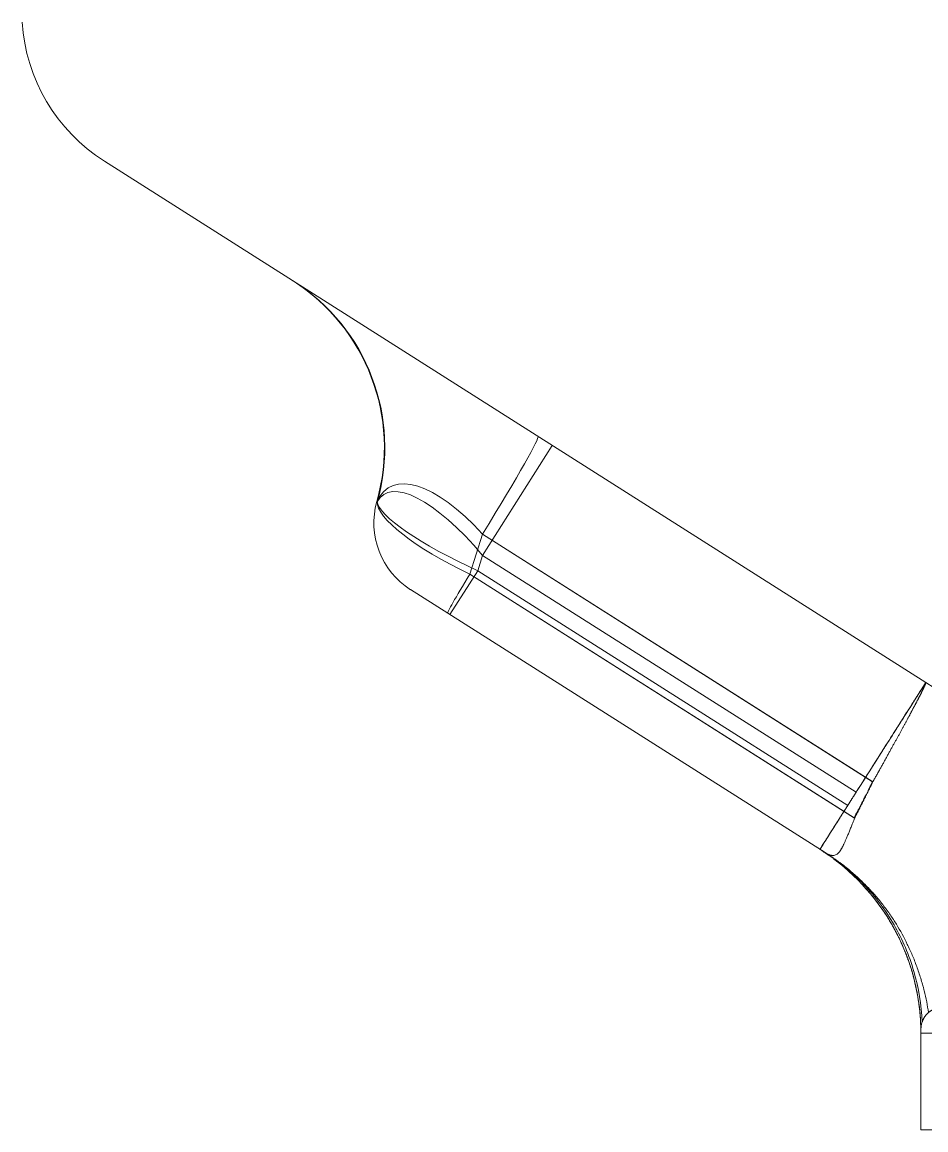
# Model space of a CAD drawing. Header units: millimetres. Extents: x 117382 to 126876, y -1151 to 1280.
# Drawn here: x 125561.68 to 125570.82, y 808.75 to 819.95 of the extents above; entities that cross this region are included whole.
import ezdxf

# ---------------------------------------------------------------- set-up
doc = ezdxf.new("R2010")
doc.units = ezdxf.units.MM
doc.linetypes.add('DASHED', pattern=[0])
doc.layers.add('DIE_P', color=2, linetype='Continuous')
doc.layers.add('TEXT', color=4, linetype='Continuous')

# ---------------------------------------------------------------- blocks, each defined once
blk = doc.blocks.new('*u7588')
at = {"layer": 'DIE_P', "color": 2, "linetype": 'Continuous', "lineweight": 13}
for p, q in [((-19.339, -33.492), (-27.645, -28.22)), ((-24.174, -32.792), (-24.55, -32.553)), ((-20.358, -35.213), (-24.174, -32.792)), ((-20.411, -35.18), (-20.41, -35.181)), ((-19.389, -37.028), (-19.389, -37.038)), ((-19.389, -38.017), (-19.389, -37.038)), ((-19.389, -38.017), (-18.818, -38.017))]:
    blk.add_line(p, q, dxfattribs=at)
at = {"layer": 'DIE_P', "color": 2, "linetype": 'DASHED', "lineweight": 13}
for p, q in [((-25.738, -29.431), (-25.744, -29.427)), ((-20.411, -35.18), (-20.411, -35.18))]:
    blk.add_line(p, q, dxfattribs=at)
at = {"layer": 'DIE_P', "color": 155, "linetype": 'DASHED', "lineweight": 13}
for p, q in [((-23.821, -32.206), (-23.116, -31.095)), ((-23.821, -32.206), (-23.116, -31.095)), ((-24.891, -31.66), (-24.889, -31.662)), ((-24.887, -31.663), (-24.891, -31.66)), ((-23.949, -32.396), (-23.823, -31.992)), ((-23.823, -31.992), (-19.877, -34.496)), ((-23.821, -32.206), (-23.869, -32.362)), ((-23.869, -32.362), (-23.821, -32.206)), ((-20.044, -34.603), (-23.821, -32.206)), ((-23.821, -32.206), (-20.044, -34.603)), ((-24.152, -32.806), (-23.869, -32.362)), ((-23.869, -32.362), (-24.152, -32.806)), ((-23.869, -32.362), (-20.129, -34.736)), ((-20.129, -34.736), (-23.869, -32.362)), ((-20.064, -34.861), (-23.949, -32.396))]:
    blk.add_line(p, q, dxfattribs=at)
at = {"layer": 'DIE_P', "color": 155, "linetype": 'Continuous', "lineweight": 13}
for p, q in [((-24.889, -31.662), (-24.891, -31.66)), ((-23.823, -31.992), (-23.949, -32.396)), ((-19.875, -34.498), (-23.823, -31.992)), ((-23.949, -32.396), (-20.059, -34.865))]:
    blk.add_line(p, q, dxfattribs=at)
at = {"layer": 'DIE_P', "color": 2, "linetype": 'Continuous', "lineweight": 13}
for centre, radius, start, end in [((-26.681, -26.7), 1.8, 183.6, 237.6), ((-26.815, -31.116), 2, 344.2015, 57.6), ((-24.121, -31.878), 0.8, 164.2015, 237.6), ((-21.589, -37.038), 4.2, 14.0608, 57.6), ((-21.589, -37.038), 2.2, 54.8919, 57.6), ((-21.589, -37.038), 2.2, 0, 53.1972)]:
    blk.add_arc(centre, radius, start, end, dxfattribs=at)
at = {"layer": 'DIE_P', "color": 155, "linetype": 'DASHED', "lineweight": 13}
for centre, major_axis, ratio, start_param, end_param in [((-26.81, -31.119), (-1.072, -1.689), 0.997859, 1.860548, 3.141593), ((-26.805, -31.122), (1.072, 1.689), 0.996324, 5.002141, 6.283185), ((-26.805, -31.122), (-1.072, -1.689), 0.996324, 1.860548, 3.141593), ((-24.333, -32.691), (1.072, 1.689), 0.031331, 5.158759, 6.283185), ((-23.932, -32.946), (-0.836, 1.426), 0.393536, 5.194873, 6.557291), ((-23.932, -32.946), (-0.891, 1.354), 0.328006, 5.062825, 6.457858), ((-23.932, -32.946), (-0.891, 1.354), 0.328006, 5.062825, 6.457858), ((-23.684, -32.155), (-1.197, 0.525), 0.25172, 0.096609, 1.459027), ((-23.684, -32.155), (-1.198, 0.522), 0.201867, 0.10882, 1.503853), ((-23.684, -32.155), (-1.198, 0.522), 0.201867, 0.10882, 1.503853), ((-23.745, -32.117), (-0.429, -0.675), 0.031331, 5.158759, 6.283185), ((-18.589, -38.942), (-0.753, 2.059), 0.131453, 0.158221, 0.345088)]:
    blk.add_ellipse(centre, major_axis=major_axis, ratio=ratio, start_param=start_param, end_param=end_param, dxfattribs=at)
at = {"layer": 'DIE_P', "color": 155, "linetype": 'Continuous', "lineweight": 13}
for centre, major_axis, ratio, start_param, end_param in [((-26.81, -31.119), (-1.072, -1.689), 0.997859, 1.860548, 3.141593), ((-24.333, -32.691), (-1.072, -1.689), 0.031331, 2.017166, 3.141565), ((-23.932, -32.946), (-0.836, 1.426), 0.393536, 5.194873, 6.557291), ((-23.684, -32.155), (-1.197, 0.525), 0.25172, 0.096609, 1.459027), ((-23.745, -32.117), (0.429, 0.675), 0.031331, 2.017166, 3.141593), ((-18.589, -38.942), (-0.753, 2.059), 0.131453, 0.158213, 0.345088)]:
    blk.add_ellipse(centre, major_axis=major_axis, ratio=ratio, start_param=start_param, end_param=end_param, dxfattribs=at)
at = {"layer": 'DIE_P', "color": 2, "linetype": 'DASHED', "lineweight": 13}
for points in [[(-25.734, -29.433), (-25.74, -29.43), (-25.743, -29.428), (-25.744, -29.427)], [(-25.744, -29.427), (-25.744, -29.427), (-25.742, -29.428), (-25.738, -29.431)]]:
    blk.add_open_spline(points, degree=3, dxfattribs=at)
at = {"layer": 'DIE_P', "color": 155, "linetype": 'DASHED', "lineweight": 13}
for points, degree in [([(-24.891, -31.66), (-24.891, -31.66), (-24.89, -31.661), (-24.887, -31.663)], 3), ([(-20.044, -34.603), (-20.129, -34.736)], 1)]:
    blk.add_open_spline(points, degree=degree, dxfattribs=at)
at = {"layer": 'DIE_P', "color": 2, "linetype": 'DASHED', "lineweight": 13}
for points, knots in [([(-19.339, -33.492), (-19.339, -33.492), (-19.343, -33.498), (-19.36, -33.524), (-19.372, -33.544), (-19.405, -33.596), (-19.425, -33.628), (-19.474, -33.704), (-19.501, -33.748), (-19.564, -33.846), (-19.599, -33.901), (-19.674, -34.02), (-19.715, -34.084), (-19.802, -34.22), (-19.847, -34.293), (-19.943, -34.443), (-19.993, -34.522), (-20.044, -34.603)], [0, 0, 0, 0, 0.125, 0.125, 0.25, 0.25, 0.375, 0.375, 0.5, 0.5, 0.625, 0.625, 0.75, 0.75, 0.875, 0.875, 1, 1, 1, 1]), ([(-20.129, -34.736), (-20.17, -34.8), (-20.208, -34.861), (-20.278, -34.971), (-20.308, -35.019), (-20.358, -35.098), (-20.378, -35.128), (-20.402, -35.167), (-20.409, -35.178), (-20.41, -35.18)], [0, 0, 0, 0, 0.257269, 0.257269, 0.514539, 0.514539, 0.771808, 0.771808, 1, 1, 1, 1]), ([(-20.358, -35.215), (-20.354, -35.217), (-20.345, -35.224), (-20.335, -35.23), (-20.33, -35.234)], [0, 0, 0, 0, 0.425019, 1, 1, 1, 1]), ([(-20.27, -35.277), (-20.269, -35.278), (-20.261, -35.284), (-20.247, -35.294), (-20.229, -35.309), (-20.211, -35.323), (-20.193, -35.337), (-20.177, -35.351), (-20.16, -35.365), (-20.145, -35.378), (-20.13, -35.391), (-20.116, -35.404), (-20.102, -35.417), (-20.089, -35.429), (-20.076, -35.441), (-20.064, -35.453), (-20.052, -35.464), (-20.041, -35.475), (-20.029, -35.486), (-20.018, -35.498), (-20.008, -35.508), (-19.998, -35.519), (-19.989, -35.528), (-19.98, -35.537), (-19.973, -35.546), (-19.965, -35.553), (-19.959, -35.561), (-19.952, -35.568), (-19.946, -35.575), (-19.941, -35.581), (-19.936, -35.587), (-19.931, -35.592), (-19.927, -35.597), (-19.923, -35.601), (-19.919, -35.606), (-19.916, -35.609), (-19.913, -35.612), (-19.911, -35.615), (-19.91, -35.617), (-19.908, -35.619), (-19.907, -35.62), (-19.906, -35.621), (-19.905, -35.622), (-19.905, -35.622), (-19.905, -35.623), (-19.904, -35.623), (-19.904, -35.624), (-19.903, -35.625), (-19.901, -35.627), (-19.9, -35.629), (-19.898, -35.631), (-19.895, -35.634), (-19.892, -35.638), (-19.888, -35.642), (-19.884, -35.647), (-19.88, -35.653), (-19.875, -35.658), (-19.87, -35.665), (-19.865, -35.672), (-19.858, -35.679), (-19.852, -35.688), (-19.845, -35.697), (-19.837, -35.707), (-19.829, -35.717), (-19.821, -35.729), (-19.813, -35.74), (-19.804, -35.752), (-19.796, -35.763), (-19.787, -35.776), (-19.778, -35.789), (-19.769, -35.802), (-19.757, -35.819), (-19.745, -35.838), (-19.731, -35.86), (-19.717, -35.882), (-19.705, -35.903), (-19.692, -35.923), (-19.68, -35.944), (-19.669, -35.963), (-19.659, -35.982), (-19.649, -36), (-19.64, -36.018), (-19.631, -36.035), (-19.622, -36.052), (-19.614, -36.068), (-19.606, -36.085), (-19.598, -36.101), (-19.591, -36.118), (-19.583, -36.134), (-19.576, -36.149), (-19.57, -36.164), (-19.564, -36.178), (-19.558, -36.192), (-19.553, -36.205), (-19.547, -36.218), (-19.543, -36.228), (-19.54, -36.237), (-19.537, -36.244), (-19.534, -36.251), (-19.531, -36.26), (-19.528, -36.268), (-19.525, -36.277), (-19.521, -36.288), (-19.517, -36.299), (-19.512, -36.312), (-19.508, -36.325), (-19.503, -36.34), (-19.498, -36.354), (-19.493, -36.37), (-19.488, -36.386), (-19.482, -36.403), (-19.477, -36.42), (-19.472, -36.438), (-19.468, -36.455), (-19.463, -36.472), (-19.458, -36.491), (-19.453, -36.51), (-19.449, -36.53), (-19.444, -36.55), (-19.439, -36.571), (-19.435, -36.592), (-19.43, -36.613), (-19.426, -36.635), (-19.422, -36.658), (-19.418, -36.681), (-19.415, -36.704), (-19.411, -36.728), (-19.408, -36.751), (-19.405, -36.775), (-19.402, -36.8), (-19.399, -36.826), (-19.397, -36.852), (-19.395, -36.878), (-19.393, -36.905), (-19.392, -36.933), (-19.391, -36.962), (-19.39, -36.99), (-19.389, -37.013), (-19.389, -37.025), (-19.389, -37.028)], [0, 0, 0, 0, 0.002497, 0.014264, 0.02594, 0.037283, 0.048299, 0.059003, 0.069398, 0.079486, 0.089267, 0.098743, 0.107915, 0.116783, 0.125352, 0.133622, 0.141593, 0.149269, 0.15737, 0.165116, 0.172507, 0.179544, 0.18623, 0.19209, 0.197656, 0.202928, 0.207907, 0.212594, 0.216989, 0.221092, 0.224903, 0.228424, 0.231654, 0.234593, 0.237242, 0.239601, 0.241671, 0.243245, 0.244597, 0.245728, 0.246638, 0.247304, 0.247767, 0.24804, 0.248314, 0.24866, 0.249078, 0.249568, 0.250657, 0.251992, 0.253571, 0.255665, 0.258075, 0.260803, 0.263847, 0.267208, 0.270886, 0.274879, 0.279188, 0.284172, 0.28952, 0.29523, 0.301303, 0.307737, 0.314532, 0.321686, 0.32856, 0.33574, 0.343226, 0.351016, 0.359111, 0.367511, 0.380561, 0.393309, 0.40575, 0.417882, 0.429707, 0.441225, 0.452435, 0.462804, 0.472902, 0.482731, 0.492292, 0.501583, 0.510604, 0.519355, 0.528669, 0.537655, 0.546312, 0.554641, 0.56264, 0.570311, 0.577651, 0.584662, 0.591343, 0.597693, 0.60115, 0.604839, 0.608822, 0.6131, 0.617674, 0.622545, 0.627712, 0.633931, 0.640534, 0.64752, 0.654892, 0.662649, 0.670645, 0.679015, 0.687762, 0.696886, 0.705353, 0.714122, 0.723194, 0.732571, 0.742253, 0.752249, 0.762558, 0.773184, 0.783575, 0.794255, 0.805222, 0.816483, 0.828044, 0.839907, 0.851367, 0.863094, 0.875087, 0.887354, 0.89991, 0.912755, 0.925891, 0.93932, 0.953041, 0.967055, 0.981106, 0.995446, 1, 1, 1, 1]), ([(-19.389, -37.038), (-19.386, -37.038), (-19.374, -37.038), (-19.328, -37.038), (-19.291, -37.038), (-19.198, -37.038), (-19.141, -37.038), (-19.012, -37.038), (-18.94, -37.038), (-18.863, -37.038)], [0, 0, 0, 0, 0.22812, 0.22812, 0.485413, 0.485413, 0.742707, 0.742707, 1, 1, 1, 1])]:
    blk.add_open_spline(points, degree=3, knots=knots, dxfattribs=at)
at = {"layer": 'DIE_P', "color": 155, "linetype": 'DASHED', "lineweight": 13}
for points, knots in [([(-19.339, -33.492), (-19.339, -33.492), (-19.339, -33.492), (-19.339, -33.492), (-19.34, -33.493), (-19.34, -33.494), (-19.341, -33.495), (-19.342, -33.496), (-19.343, -33.498), (-19.344, -33.5), (-19.345, -33.502), (-19.347, -33.504), (-19.349, -33.507), (-19.351, -33.51), (-19.352, -33.513), (-19.355, -33.517), (-19.357, -33.52), (-19.359, -33.524), (-19.362, -33.528), (-19.365, -33.533), (-19.368, -33.537), (-19.371, -33.542), (-19.374, -33.547), (-19.377, -33.552), (-19.381, -33.558), (-19.384, -33.564), (-19.388, -33.569), (-19.392, -33.576), (-19.396, -33.582), (-19.4, -33.589), (-19.405, -33.595), (-19.409, -33.602), (-19.414, -33.61), (-19.418, -33.617), (-19.423, -33.625), (-19.428, -33.633), (-19.433, -33.641), (-19.439, -33.649), (-19.444, -33.657), (-19.45, -33.666), (-19.455, -33.675), (-19.461, -33.684), (-19.467, -33.693), (-19.473, -33.703), (-19.479, -33.712), (-19.485, -33.722), (-19.492, -33.732), (-19.498, -33.743), (-19.505, -33.753), (-19.512, -33.764), (-19.519, -33.775), (-19.526, -33.786), (-19.544, -33.815), (-19.574, -33.863), (-19.617, -33.93), (-19.657, -33.993), (-19.694, -34.052), (-19.728, -34.104), (-19.75, -34.139), (-19.762, -34.158), (-19.766, -34.164), (-19.77, -34.171), (-19.774, -34.177), (-19.778, -34.183), (-19.782, -34.189), (-19.786, -34.196), (-19.79, -34.202), (-19.794, -34.208), (-19.798, -34.214), (-19.802, -34.221), (-19.806, -34.227), (-19.81, -34.233), (-19.814, -34.24), (-19.818, -34.246), (-19.822, -34.253), (-19.826, -34.259), (-19.83, -34.266), (-19.834, -34.272), (-19.838, -34.279), (-19.842, -34.285), (-19.846, -34.292), (-19.851, -34.298), (-19.855, -34.305), (-19.859, -34.311), (-19.863, -34.318), (-19.867, -34.324), (-19.871, -34.331), (-19.876, -34.338), (-19.88, -34.344), (-19.884, -34.351), (-19.888, -34.358), (-19.892, -34.364), (-19.897, -34.371), (-19.901, -34.378), (-19.905, -34.384), (-19.909, -34.391), (-19.914, -34.398), (-19.918, -34.404), (-19.922, -34.411), (-19.926, -34.418), (-19.931, -34.424), (-19.935, -34.431), (-19.939, -34.438), (-19.944, -34.445), (-19.948, -34.451), (-19.952, -34.458), (-19.956, -34.465), (-19.961, -34.472), (-19.965, -34.479), (-19.969, -34.485), (-19.974, -34.492), (-19.978, -34.499), (-19.982, -34.506), (-19.987, -34.513), (-19.991, -34.519), (-19.995, -34.526), (-20, -34.533), (-20.004, -34.54), (-20.009, -34.547), (-20.013, -34.554), (-20.017, -34.561), (-20.022, -34.568), (-20.026, -34.575), (-20.031, -34.582), (-20.035, -34.589), (-20.039, -34.596), (-20.042, -34.6), (-20.043, -34.602)], [0, 0, 0, 0, 0.008558, 0.019886, 0.030163, 0.039921, 0.049967, 0.0601, 0.070246, 0.080352, 0.09042, 0.100457, 0.110482, 0.120496, 0.130499, 0.140488, 0.150464, 0.160425, 0.170366, 0.180284, 0.190178, 0.200049, 0.209895, 0.219717, 0.229527, 0.239329, 0.249122, 0.258904, 0.268674, 0.278431, 0.288174, 0.297902, 0.307614, 0.317308, 0.326983, 0.33664, 0.34629, 0.355935, 0.365576, 0.375211, 0.38484, 0.394462, 0.404075, 0.41368, 0.423275, 0.432859, 0.442432, 0.451997, 0.46157, 0.471152, 0.480741, 0.490336, 0.499935, 0.555731, 0.605712, 0.650157, 0.689061, 0.722393, 0.750234, 0.753985, 0.757735, 0.761483, 0.765228, 0.768971, 0.772712, 0.77645, 0.780187, 0.783923, 0.787657, 0.791391, 0.795124, 0.798856, 0.802587, 0.806318, 0.810049, 0.813779, 0.817509, 0.82124, 0.82497, 0.8287, 0.832429, 0.836154, 0.839875, 0.843592, 0.847307, 0.851018, 0.854727, 0.858433, 0.862135, 0.865834, 0.869529, 0.873221, 0.87691, 0.880598, 0.884283, 0.887966, 0.891644, 0.895317, 0.898984, 0.902645, 0.906301, 0.909952, 0.913596, 0.917236, 0.920876, 0.924515, 0.928152, 0.931788, 0.935419, 0.939046, 0.942667, 0.946283, 0.949897, 0.953508, 0.957115, 0.960714, 0.964303, 0.967892, 0.971502, 0.975133, 0.978783, 0.982457, 0.986163, 0.9899, 0.99366, 0.997214, 1, 1, 1, 1]), ([(-20.064, -34.861), (-20.06, -34.853), (-20.052, -34.837), (-20.039, -34.813), (-20.026, -34.788), (-20.013, -34.762), (-19.999, -34.735), (-19.984, -34.708), (-19.972, -34.682), (-19.96, -34.659), (-19.949, -34.638), (-19.936, -34.614), (-19.927, -34.595), (-19.92, -34.582), (-19.917, -34.576), (-19.915, -34.571), (-19.912, -34.565), (-19.909, -34.56), (-19.907, -34.554), (-19.904, -34.549), (-19.902, -34.544), (-19.9, -34.539), (-19.897, -34.535), (-19.895, -34.531), (-19.893, -34.527), (-19.89, -34.523), (-19.888, -34.518), (-19.887, -34.514), (-19.885, -34.511), (-19.884, -34.508), (-19.883, -34.506), (-19.881, -34.503), (-19.878, -34.5), (-19.877, -34.497), (-19.876, -34.496)], [0, 0, 0, 0, 0.063953, 0.130227, 0.19932, 0.270444, 0.343955, 0.419609, 0.49738, 0.550147, 0.609309, 0.674914, 0.746938, 0.76328, 0.779189, 0.794691, 0.809815, 0.824595, 0.838965, 0.852811, 0.866045, 0.878582, 0.890363, 0.90157, 0.912968, 0.924853, 0.937126, 0.948011, 0.956875, 0.963517, 0.969515, 0.977645, 0.987866, 1, 1, 1, 1]), ([(-20.043, -34.602), (-20.044, -34.603), (-20.045, -34.604), (-20.046, -34.606), (-20.048, -34.608), (-20.05, -34.612), (-20.052, -34.615), (-20.053, -34.617), (-20.053, -34.618), (-20.055, -34.621), (-20.057, -34.624), (-20.061, -34.63), (-20.063, -34.633), (-20.067, -34.638), (-20.069, -34.641), (-20.072, -34.647), (-20.074, -34.649), (-20.079, -34.658), (-20.082, -34.663), (-20.088, -34.672), (-20.09, -34.675), (-20.094, -34.68), (-20.097, -34.686), (-20.101, -34.691), (-20.103, -34.695), (-20.103, -34.696), (-20.105, -34.699), (-20.106, -34.7), (-20.109, -34.707), (-20.113, -34.713), (-20.119, -34.721), (-20.12, -34.723), (-20.122, -34.726), (-20.125, -34.73), (-20.127, -34.733), (-20.128, -34.735)], [0, 0, 0, 0, 0.015625, 0.015625, 0.03125, 0.0625, 0.09375, 0.09375, 0.125, 0.125, 0.1875, 0.1875, 0.25, 0.25, 0.3125, 0.3125, 0.375, 0.375, 0.5, 0.5, 0.5625, 0.5625, 0.625, 0.6875, 0.6875, 0.71875, 0.71875, 0.75, 0.75, 0.875, 0.875, 0.90625, 0.90625, 0.9375, 1, 1, 1, 1]), ([(-20.129, -34.736), (-20.13, -34.739), (-20.134, -34.745), (-20.14, -34.754), (-20.146, -34.763), (-20.152, -34.772), (-20.158, -34.781), (-20.164, -34.791), (-20.169, -34.8), (-20.175, -34.809), (-20.181, -34.818), (-20.187, -34.827), (-20.193, -34.836), (-20.198, -34.845), (-20.204, -34.854), (-20.21, -34.863), (-20.215, -34.872), (-20.221, -34.881), (-20.226, -34.89), (-20.232, -34.899), (-20.237, -34.907), (-20.246, -34.92), (-20.256, -34.937), (-20.269, -34.958), (-20.283, -34.978), (-20.296, -34.999), (-20.309, -35.019), (-20.321, -35.039), (-20.332, -35.057), (-20.342, -35.072), (-20.349, -35.084), (-20.357, -35.096), (-20.363, -35.106), (-20.369, -35.116), (-20.375, -35.125), (-20.379, -35.133), (-20.384, -35.14), (-20.388, -35.147), (-20.391, -35.152), (-20.395, -35.157), (-20.398, -35.162), (-20.4, -35.166), (-20.402, -35.169), (-20.404, -35.172), (-20.406, -35.174), (-20.407, -35.176), (-20.408, -35.177), (-20.409, -35.179), (-20.41, -35.179), (-20.41, -35.18), (-20.41, -35.18), (-20.411, -35.18), (-20.411, -35.18)], [0, 0, 0, 0, 0.011984, 0.023679, 0.035691, 0.04787, 0.060128, 0.07241, 0.084702, 0.09707, 0.109524, 0.122066, 0.134685, 0.14736, 0.160097, 0.1729, 0.185774, 0.19873, 0.211781, 0.224933, 0.238148, 0.251431, 0.283564, 0.317002, 0.351673, 0.387561, 0.424742, 0.463122, 0.502821, 0.532242, 0.56091, 0.588957, 0.616321, 0.642928, 0.66882, 0.694031, 0.718562, 0.742411, 0.765577, 0.78806, 0.809858, 0.830974, 0.851428, 0.871223, 0.890355, 0.908822, 0.926622, 0.943753, 0.960214, 0.976003, 0.991122, 1, 1, 1, 1]), ([(-20.357, -35.214), (-20.357, -35.214), (-20.356, -35.215), (-20.356, -35.215), (-20.355, -35.216), (-20.354, -35.216), (-20.352, -35.217), (-20.351, -35.218), (-20.35, -35.219), (-20.348, -35.22), (-20.347, -35.22), (-20.345, -35.221), (-20.344, -35.222), (-20.343, -35.222)], [0, 0, 0, 0, 0.07697, 0.157414, 0.241547, 0.329382, 0.420444, 0.514176, 0.610005, 0.70728, 0.805215, 0.903002, 1, 1, 1, 1]), ([(-19.313, -36.828), (-19.317, -36.795), (-19.323, -36.76), (-19.337, -36.686), (-19.346, -36.647), (-19.359, -36.597), (-19.361, -36.587), (-19.367, -36.566), (-19.37, -36.556), (-19.378, -36.525), (-19.397, -36.464), (-19.43, -36.364), (-19.46, -36.287), (-19.492, -36.213), (-19.509, -36.176), (-19.56, -36.07), (-19.597, -36.002), (-19.646, -35.922), (-19.656, -35.906), (-19.678, -35.873), (-19.694, -35.848), (-19.712, -35.822), (-19.724, -35.806), (-19.73, -35.797), (-19.749, -35.772), (-19.762, -35.755), (-19.801, -35.705), (-19.828, -35.672), (-19.883, -35.609), (-19.912, -35.578), (-19.957, -35.532), (-19.972, -35.517), (-20.002, -35.488), (-20.018, -35.473), (-20.065, -35.43), (-20.098, -35.402), (-20.148, -35.361), (-20.165, -35.348), (-20.191, -35.328), (-20.2, -35.321), (-20.218, -35.308), (-20.227, -35.302), (-20.245, -35.288), (-20.254, -35.282), (-20.272, -35.269), (-20.281, -35.263), (-20.299, -35.251), (-20.308, -35.245), (-20.325, -35.234), (-20.334, -35.228), (-20.343, -35.222)], [0, 0, 0, 0, 0.0625, 0.0625, 0.125, 0.125, 0.140625, 0.140625, 0.15625, 0.15625, 0.1875, 0.25, 0.3125, 0.3125, 0.375, 0.375, 0.5, 0.5, 0.53125, 0.53125, 0.5625, 0.578125, 0.578125, 0.59375, 0.59375, 0.625, 0.625, 0.6875, 0.6875, 0.75, 0.75, 0.78125, 0.78125, 0.8125, 0.8125, 0.875, 0.875, 0.90625, 0.90625, 0.921875, 0.921875, 0.9375, 0.9375, 0.953125, 0.953125, 0.96875, 0.96875, 0.984375, 0.984375, 1, 1, 1, 1])]:
    blk.add_open_spline(points, degree=3, knots=knots, dxfattribs=at)
at = {"layer": 'DIE_P', "color": 2, "linetype": 'Continuous', "lineweight": 13}
for points, knots in [([(-19.875, -34.498), (-19.872, -34.492), (-19.865, -34.48), (-19.856, -34.463), (-19.846, -34.446), (-19.837, -34.43), (-19.828, -34.413), (-19.818, -34.396), (-19.809, -34.38), (-19.8, -34.363), (-19.791, -34.347), (-19.782, -34.331), (-19.773, -34.315), (-19.764, -34.299), (-19.755, -34.283), (-19.747, -34.267), (-19.738, -34.252), (-19.729, -34.236), (-19.721, -34.221), (-19.712, -34.205), (-19.704, -34.19), (-19.696, -34.175), (-19.688, -34.161), (-19.68, -34.146), (-19.672, -34.131), (-19.664, -34.117), (-19.656, -34.103), (-19.648, -34.089), (-19.64, -34.075), (-19.633, -34.061), (-19.625, -34.047), (-19.618, -34.034), (-19.61, -34.02), (-19.603, -34.007), (-19.596, -33.994), (-19.589, -33.981), (-19.582, -33.968), (-19.575, -33.955), (-19.568, -33.943), (-19.561, -33.931), (-19.555, -33.918), (-19.548, -33.906), (-19.542, -33.894), (-19.535, -33.883), (-19.529, -33.871), (-19.523, -33.86), (-19.517, -33.849), (-19.511, -33.837), (-19.505, -33.827), (-19.499, -33.816), (-19.494, -33.805), (-19.488, -33.795), (-19.483, -33.785), (-19.477, -33.774), (-19.472, -33.765), (-19.467, -33.755), (-19.462, -33.745), (-19.457, -33.736), (-19.452, -33.727), (-19.447, -33.718), (-19.442, -33.709), (-19.438, -33.7), (-19.433, -33.691), (-19.429, -33.683), (-19.425, -33.675), (-19.42, -33.667), (-19.416, -33.659), (-19.412, -33.651), (-19.409, -33.644), (-19.405, -33.636), (-19.401, -33.629), (-19.398, -33.622), (-19.394, -33.616), (-19.391, -33.609), (-19.387, -33.603), (-19.384, -33.596), (-19.381, -33.59), (-19.378, -33.584), (-19.376, -33.579), (-19.373, -33.573), (-19.37, -33.568), (-19.368, -33.563), (-19.365, -33.558), (-19.363, -33.553), (-19.361, -33.548), (-19.359, -33.544), (-19.357, -33.54), (-19.355, -33.535), (-19.353, -33.532), (-19.351, -33.528), (-19.35, -33.524), (-19.348, -33.521), (-19.347, -33.518), (-19.346, -33.515), (-19.344, -33.512), (-19.343, -33.509), (-19.342, -33.507), (-19.342, -33.505), (-19.341, -33.503), (-19.34, -33.501), (-19.34, -33.499), (-19.339, -33.497), (-19.339, -33.496), (-19.339, -33.495), (-19.338, -33.494), (-19.338, -33.493), (-19.339, -33.492), (-19.339, -33.492), (-19.339, -33.492), (-19.339, -33.492)], [0, 0, 0, 0, 0.009712, 0.019417, 0.029114, 0.038805, 0.048489, 0.058166, 0.067836, 0.077499, 0.087155, 0.096804, 0.106447, 0.116082, 0.12571, 0.135331, 0.144946, 0.154553, 0.164153, 0.173747, 0.183334, 0.192913, 0.202486, 0.212052, 0.22161, 0.231162, 0.240707, 0.250245, 0.259776, 0.269301, 0.278818, 0.288328, 0.297832, 0.307328, 0.316818, 0.3263, 0.335776, 0.345245, 0.354707, 0.364162, 0.37361, 0.383051, 0.392486, 0.401913, 0.411334, 0.420747, 0.430154, 0.439554, 0.448947, 0.458333, 0.467712, 0.477085, 0.48645, 0.495809, 0.50516, 0.514505, 0.523843, 0.533174, 0.542498, 0.551816, 0.561126, 0.57043, 0.579727, 0.589017, 0.5983, 0.607576, 0.616845, 0.626108, 0.635363, 0.644612, 0.653854, 0.663089, 0.672318, 0.681539, 0.690754, 0.699961, 0.709162, 0.718357, 0.727544, 0.736724, 0.745898, 0.755065, 0.764225, 0.773378, 0.782525, 0.791664, 0.800797, 0.809923, 0.819042, 0.828154, 0.83726, 0.846359, 0.855451, 0.864536, 0.873614, 0.882686, 0.891751, 0.900809, 0.90986, 0.918905, 0.927942, 0.936973, 0.945997, 0.955015, 0.964025, 0.973029, 0.982026, 0.991016, 1, 1, 1, 1]), ([(-20.358, -35.213), (-20.356, -35.215), (-20.352, -35.217), (-20.346, -35.221), (-20.34, -35.224), (-20.334, -35.227), (-20.328, -35.23), (-20.323, -35.232), (-20.317, -35.234), (-20.312, -35.236), (-20.306, -35.238), (-20.301, -35.239), (-20.296, -35.24), (-20.291, -35.241), (-20.286, -35.241), (-20.282, -35.242), (-20.277, -35.242), (-20.273, -35.242), (-20.264, -35.241), (-20.251, -35.237), (-20.235, -35.228), (-20.22, -35.214), (-20.208, -35.199), (-20.2, -35.187), (-20.196, -35.18), (-20.191, -35.171), (-20.186, -35.163), (-20.181, -35.153), (-20.176, -35.143), (-20.17, -35.132), (-20.165, -35.12), (-20.159, -35.108), (-20.153, -35.094), (-20.147, -35.08), (-20.14, -35.065), (-20.133, -35.049), (-20.126, -35.032), (-20.119, -35.014), (-20.111, -34.996), (-20.103, -34.976), (-20.095, -34.956), (-20.087, -34.935), (-20.078, -34.912), (-20.068, -34.889), (-20.062, -34.873), (-20.059, -34.865)], [0, 0, 0, 0, 0.015826, 0.031417, 0.046774, 0.061901, 0.0768, 0.091472, 0.105921, 0.120149, 0.13416, 0.147955, 0.161537, 0.174911, 0.18808, 0.201047, 0.213815, 0.226389, 0.238772, 0.291346, 0.34573, 0.402187, 0.460953, 0.478973, 0.497592, 0.516813, 0.536641, 0.557078, 0.578129, 0.599795, 0.622079, 0.644983, 0.66851, 0.692662, 0.71744, 0.742847, 0.768883, 0.79555, 0.82285, 0.850784, 0.879353, 0.908558, 0.9384, 0.968881, 1, 1, 1, 1]), ([(-20.375, -35.204), (-20.371, -35.206), (-20.366, -35.209), (-20.36, -35.213), (-20.358, -35.215)], [0, 0, 0, 0, 0.566738, 1, 1, 1, 1]), ([(-19.376, -36.924), (-19.383, -36.752), (-19.412, -36.581), (-19.507, -36.251), (-19.575, -36.092), (-19.745, -35.796), (-19.847, -35.659), (-20.083, -35.413), (-20.215, -35.304), (-20.358, -35.213)], [0, 0, 0, 0, 0.25, 0.25, 0.5, 0.5, 0.75, 0.75, 1, 1, 1, 1]), ([(-18.818, -36.656), (-18.827, -36.659), (-18.844, -36.664), (-18.869, -36.672), (-18.895, -36.679), (-18.92, -36.686), (-18.944, -36.693), (-18.968, -36.7), (-18.992, -36.707), (-19.015, -36.714), (-19.038, -36.721), (-19.06, -36.727), (-19.082, -36.734), (-19.103, -36.74), (-19.123, -36.746), (-19.143, -36.753), (-19.162, -36.759), (-19.181, -36.765), (-19.196, -36.77), (-19.208, -36.774), (-19.216, -36.777), (-19.225, -36.781), (-19.233, -36.784), (-19.241, -36.788), (-19.249, -36.791), (-19.257, -36.795), (-19.264, -36.799), (-19.272, -36.803), (-19.279, -36.807), (-19.285, -36.811), (-19.292, -36.816), (-19.298, -36.82), (-19.304, -36.825), (-19.31, -36.829), (-19.316, -36.834), (-19.321, -36.839), (-19.327, -36.844), (-19.332, -36.85), (-19.336, -36.855), (-19.341, -36.86), (-19.345, -36.866), (-19.35, -36.872), (-19.353, -36.878), (-19.357, -36.884), (-19.361, -36.89), (-19.364, -36.896), (-19.367, -36.903), (-19.37, -36.909), (-19.373, -36.916), (-19.374, -36.921), (-19.375, -36.923)], [0, 0, 0, 0, 0.028712, 0.057493, 0.086343, 0.115263, 0.144254, 0.173318, 0.202455, 0.231666, 0.260951, 0.290312, 0.319749, 0.349264, 0.378857, 0.408529, 0.43828, 0.468113, 0.498027, 0.513579, 0.52916, 0.544771, 0.560414, 0.57609, 0.591801, 0.607548, 0.623333, 0.639157, 0.655022, 0.670928, 0.686879, 0.702874, 0.718915, 0.735004, 0.751143, 0.767331, 0.783572, 0.799865, 0.816213, 0.832617, 0.849078, 0.865597, 0.882175, 0.898815, 0.915517, 0.932282, 0.949112, 0.966007, 0.982969, 1, 1, 1, 1])]:
    blk.add_open_spline(points, degree=3, knots=knots, dxfattribs=at)
blk.add_open_spline([(-20.059, -34.865), (-19.875, -34.498)], degree=1, dxfattribs=at)

msp = doc.modelspace()

# ---------------------------------------------------------------- block references
at = {"layer": 'TEXT', "lineweight": 5}
msp.add_blockref('*u7588', (125590.154, 846.763), dxfattribs=at)

doc.saveas('drawing.dxf')
